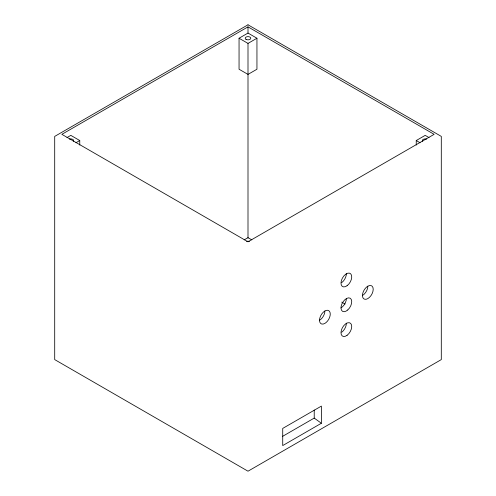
<?xml version="1.0" encoding="UTF-8"?>
<svg xmlns="http://www.w3.org/2000/svg" width="496" height="496" viewBox="0 0 496 496"><rect width="100%" height="100%" fill="white"/><g stroke="black" fill="none" stroke-linecap="round" stroke-linejoin="round"><path stroke-width="0.74" d="M319.517 320.292L320.906 319.275A7.595 4.383 -60 0 0 324.886 310.992L326.275 310.397A7.595 4.383 -60 0 1 330.255 314.092A7.595 4.383 -60 0 1 326.275 322.375L324.886 323.392A7.595 4.383 -60 0 1 319.517 320.292A7.595 4.383 -60 0 1 324.886 310.992M367.84 286.192L366.451 287.203A7.595 4.383 -60 0 0 362.471 295.492A7.595 4.383 -60 0 0 366.451 299.181L367.84 298.592A7.595 4.383 -60 0 0 373.209 289.292A7.595 4.383 -60 0 0 367.84 286.192A7.595 4.383 -60 0 1 362.471 295.492M248 26.865L61.864 134.335L248 241.8L434.136 134.335L248 26.865L248 33.065L239.053 38.235L239.053 69.235L248 74.4L256.947 69.235L256.947 38.235L248 33.065M66.979 137.578L70.81 135.365L79.757 140.535L79.757 145.068M75.925 142.749L79.757 140.535M239.053 38.235L248 43.4L256.947 38.235M244.162 239.878L248 237.665L251.838 239.878M416.243 145.068L416.243 140.535L425.19 135.365L429.021 137.578M282.453 436.43L314.222 418.085L314.222 410.056M321.383 423.255L282.72 445.575L282.72 428.42L321.383 406.1L321.383 423.255L314.222 418.085M416.243 140.535L420.075 142.749M341.738 302.12L345.086 304.054M248 43.4L248 237.956M246.605 241.44A2.784 1.606 0 0 1 249.395 241.44M69.421 139.14A2.784 1.606 0 0 1 72.782 139.395A2.784 1.606 0 0 1 73.222 141.335M422.778 141.335A2.784 1.606 0 0 1 423.218 139.395A2.784 1.606 0 0 1 426.579 139.14M346.357 273.519A7.595 4.383 -60 0 1 341.694 282.633M346.363 298.592A7.595 4.383 -60 0 1 340.994 307.892M346.357 323.125A7.595 4.383 -60 0 1 341.694 332.233M248 24.8L54.703 136.4L54.703 359.6L248 471.2L441.297 359.6L441.297 136.4L248 24.8M246.028 39.37A2.784 1.606 0 0 0 250.691 38.651A2.784 1.606 0 0 0 247.281 36.679A2.784 1.606 0 0 0 246.028 39.37M347.064 285.733A7.595 4.383 -60 0 0 350.622 273.755A7.595 4.383 -60 0 0 341.403 280.482A7.595 4.383 -60 0 0 347.064 285.733M347.752 309.975A7.595 4.383 -60 0 0 350.164 298.214A7.595 4.383 -60 0 0 341.18 306.181A7.595 4.383 -60 0 0 347.752 309.975M347.064 335.333A7.595 4.383 -60 0 0 350.622 323.355A7.595 4.383 -60 0 0 341.403 330.082A7.595 4.383 -60 0 0 347.064 335.333"/></g></svg>
